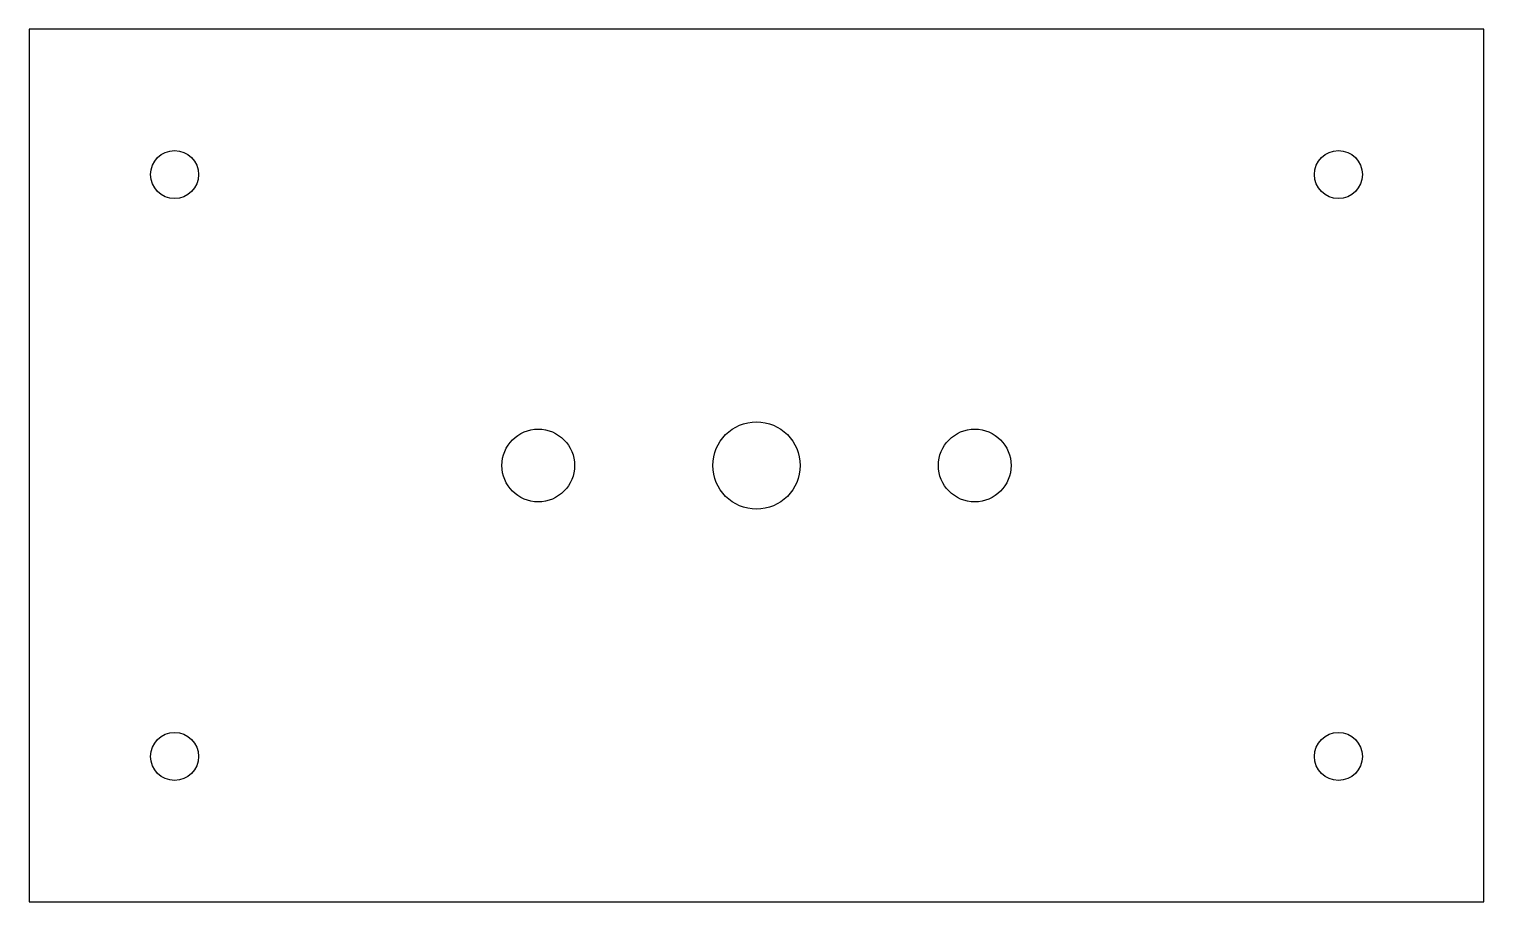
# Model space of a CAD drawing. Header units: millimetres. Extents: x 0 to 100, y 0 to 60.
import ezdxf

# ---------------------------------------------------------------- set-up
doc = ezdxf.new("R2010")
doc.units = ezdxf.units.MM

msp = doc.modelspace()

# ---------------------------------------------------------------- linework, layer by layer
msp.add_lwpolyline([(0, 0), (100, 0), (100, 60), (0, 60)], close=True)
for centre, radius in [((10, 50), 1.65), ((90, 50), 1.65), ((50, 30), 3), ((35, 30), 2.5), ((65, 30), 2.5), ((10, 10), 1.65), ((90, 10), 1.65)]:
    msp.add_circle(centre, radius)

doc.saveas('drawing.dxf')
